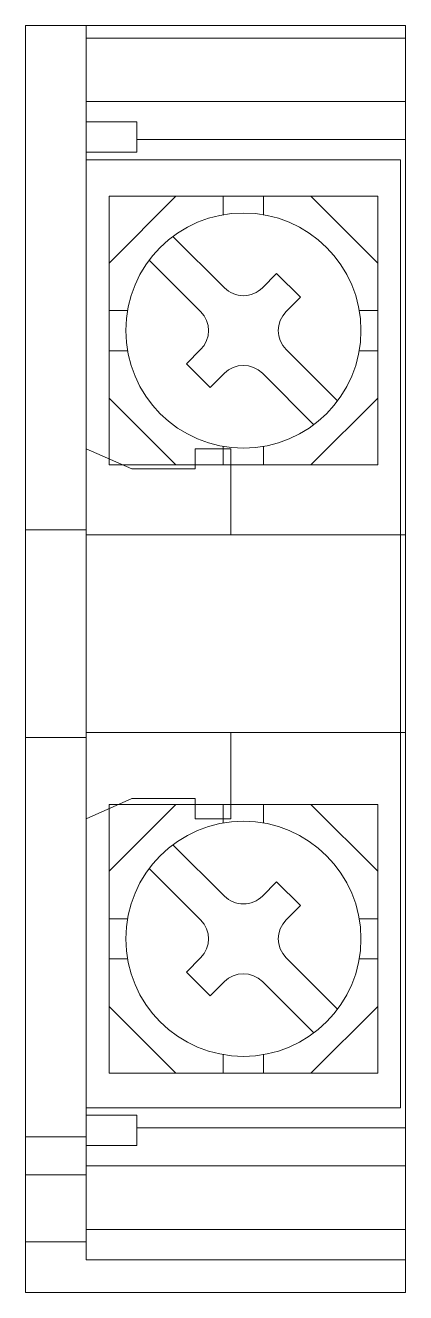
# Model space of a CAD drawing. Header units: inches. Extents: x 0 to 15, y 0 to 50.
import ezdxf

# ---------------------------------------------------------------- set-up
doc = ezdxf.new("R2010")
doc.units = ezdxf.units.IN
doc.layers.add('hw_VTP', color=7, linetype='Continuous', lineweight=13)

# ---------------------------------------------------------------- blocks, each defined once
blk = doc.blocks.new('CD_1P-60A')
at = {"layer": 'hw_VTP'}
for p, q in [((0, -25), (0, 25)), ((15, 25), (0, 25)), ((2.4, -23.701), (2.4, 25)), ((15, -25), (15, 25)), ((15, 24.497), (2.4, 24.497)), ((15, 21.999), (2.4, 21.999)), ((4.4, 21.2), (2.4, 21.2)), ((4.4, 19.999), (4.4, 21.2)), ((15, 20.499), (4.4, 20.499)), ((4.4, 19.999), (2.4, 19.999)), ((5.936, 18.259), (3.3, 15.623)), ((13.9, 15.623), (11.264, 18.259)), ((5.936, 7.659), (3.3, 10.295)), ((13.9, 10.295), (11.264, 7.659)), ((2.4, 5.097), (0, 5.097)), ((15, 4.899), (2.4, 4.899)), ((15, -2.901), (2.4, -2.901)), ((2.4, -3.102), (0, -3.102)), ((5.936, -5.74), (3.3, -8.376)), ((13.9, -8.376), (11.264, -5.74)), ((5.936, -16.34), (3.3, -13.704)), ((13.9, -13.704), (11.264, -16.34)), ((4.4, -17.999), (2.4, -17.999)), ((4.4, -19.2), (4.4, -17.999)), ((2.4, -18.854), (0, -18.854)), ((15, -18.502), (4.4, -18.502)), ((4.4, -19.2), (2.4, -19.2)), ((15, -19.999), (2.4, -19.999)), ((2.4, -20.347), (0, -20.347)), ((2.4, -23), (0, -23)), ((15, -22.502), (2.4, -22.502)), ((15, -23.701), (2.4, -23.701)), ((15, -25), (0, -25))]:
    blk.add_line(p, q, dxfattribs=at)
at = {"layer": 'hw_VTP', "color": 4}
for p, q in [((2.4, 19.698), (2.4, 8.298)), ((14.8, 19.698), (2.4, 19.698)), ((14.8, 19.698), (14.8, -17.702)), ((4.2, 7.498), (2.4, 8.298)), ((8.1, 8.298), (6.7, 8.298)), ((6.7, 8.298), (6.7, 7.498)), ((8.1, 8.298), (8.1, 4.899)), ((6.7, 7.498), (4.2, 7.498)), ((8.1, -2.901), (8.1, -6.302)), ((4.2, -5.502), (2.4, -6.302)), ((6.7, -5.502), (4.2, -5.502)), ((6.7, -5.502), (6.7, -6.302)), ((2.4, -6.302), (2.4, -17.702)), ((8.1, -6.302), (6.7, -6.302)), ((14.8, -17.702), (2.4, -17.702))]:
    blk.add_line(p, q, dxfattribs=at)
at = {"layer": 'hw_VTP', "color": 0}
for p, q in [((13.9, 18.259), (3.3, 18.259)), ((3.3, 7.659), (3.3, 18.259)), ((7.805, 18.259), (7.805, 17.528)), ((9.395, 18.259), (9.395, 17.528)), ((13.9, 7.659), (13.9, 18.259)), ((7.85, 14.646), (5.823, 16.673)), ((6.914, 13.709), (4.886, 15.736)), ((9.912, 15.208), (9.35, 14.646)), ((10.849, 14.271), (9.912, 15.208)), ((10.849, 14.271), (10.286, 13.709)), ((3.3, 13.754), (4.031, 13.754)), ((13.9, 13.754), (13.169, 13.754)), ((3.3, 12.164), (4.031, 12.164)), ((6.914, 12.21), (6.351, 11.648)), ((12.314, 10.182), (10.286, 12.21)), ((13.9, 12.164), (13.169, 12.164)), ((7.288, 10.711), (6.351, 11.648)), ((7.85, 11.273), (7.288, 10.711)), ((11.377, 9.245), (9.35, 11.273)), ((7.805, 7.659), (7.805, 8.39)), ((9.395, 7.659), (9.395, 8.39)), ((13.9, 7.659), (3.3, 7.659)), ((13.9, -5.74), (3.3, -5.74)), ((3.3, -16.34), (3.3, -5.74)), ((7.805, -5.74), (7.805, -6.471)), ((9.395, -5.74), (9.395, -6.471)), ((13.9, -16.34), (13.9, -5.74)), ((7.85, -9.353), (5.823, -7.326)), ((6.914, -10.29), (4.886, -8.263)), ((9.912, -8.791), (9.35, -9.353)), ((10.849, -9.728), (9.912, -8.791)), ((10.849, -9.728), (10.286, -10.29)), ((3.3, -10.245), (4.031, -10.245)), ((13.9, -10.245), (13.169, -10.245)), ((3.3, -11.835), (4.031, -11.835)), ((6.914, -11.789), (6.351, -12.352)), ((12.314, -13.817), (10.286, -11.789)), ((13.9, -11.835), (13.169, -11.835)), ((7.288, -13.289), (6.351, -12.352)), ((7.85, -12.726), (7.288, -13.289)), ((11.377, -14.754), (9.35, -12.726)), ((7.805, -16.34), (7.805, -15.609)), ((9.395, -16.34), (9.395, -15.609)), ((13.9, -16.34), (3.3, -16.34))]:
    blk.add_line(p, q, dxfattribs=at)
at = {"layer": 'hw_VTP'}
for centre in [(8.6, 12.959), (8.6, -11.04)]:
    blk.add_circle(centre, 4.638, dxfattribs=at)
at = {"layer": 'hw_VTP', "color": 0}
for centre, start, end in [((8.6, 15.395), 225, 315), ((6.164, 12.959), 315, 45), ((11.036, 12.959), 135, 225), ((8.6, 10.523), 45, 135), ((8.6, -8.604), 225, 315), ((6.164, -11.04), 315, 45), ((11.036, -11.04), 135, 225), ((8.6, -13.476), 45, 135)]:
    blk.add_arc(centre, 1.06, start, end, dxfattribs=at)

msp = doc.modelspace()

# ---------------------------------------------------------------- block references
msp.add_blockref('CD_1P-60A', (0, 25))

doc.saveas('drawing.dxf')
